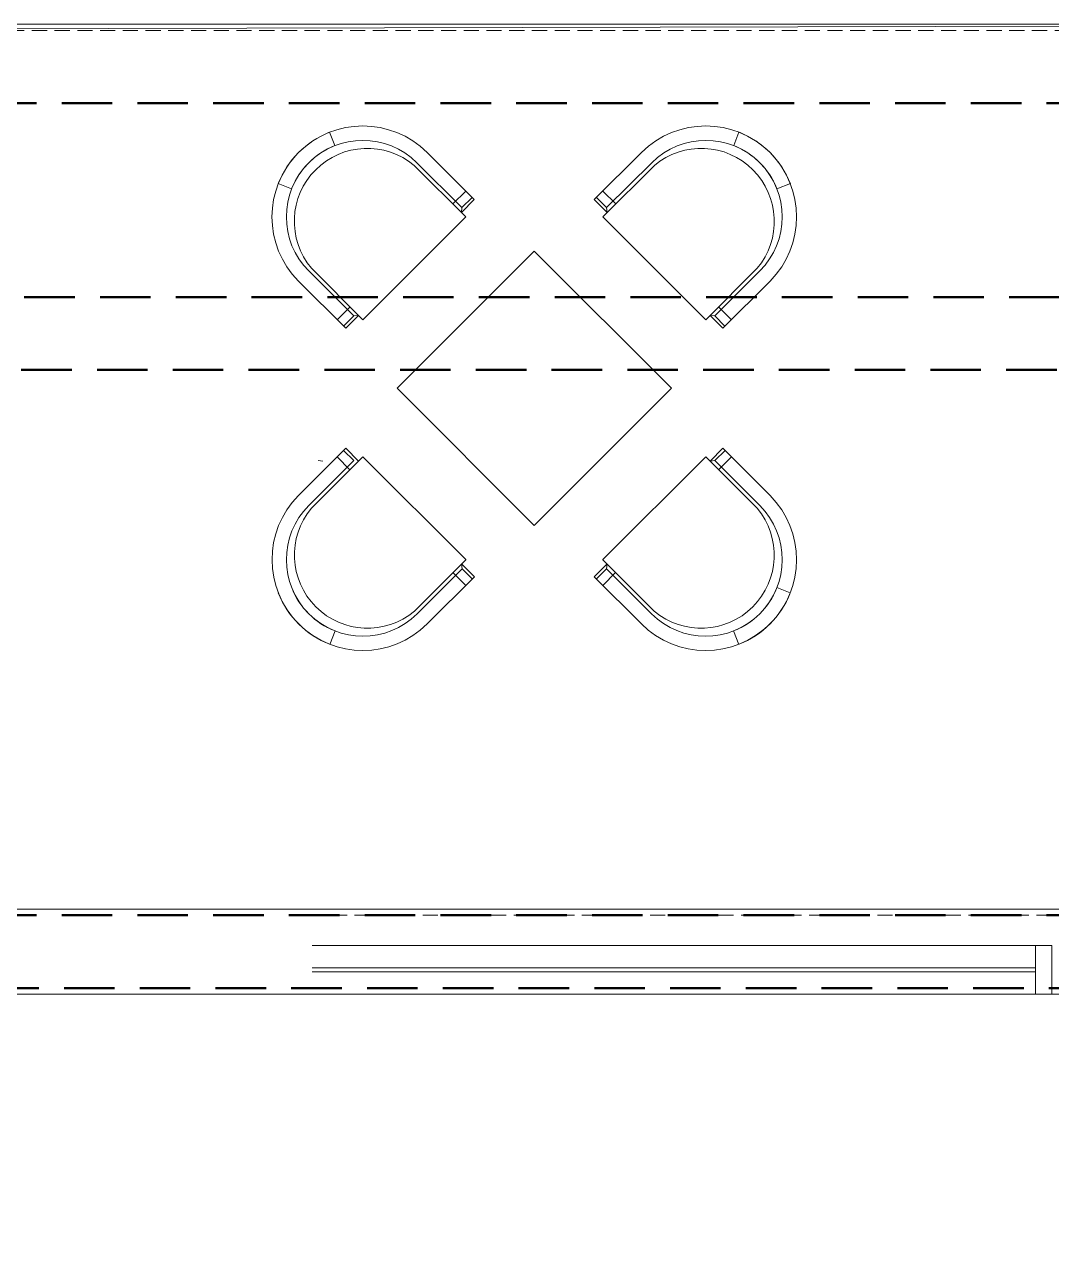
# Model space of a CAD drawing. Header units: inches. Extents: x -190799 to -189704, y -49100 to -46985.
# Drawn here: x -190244.5 to -190117.4, y -47465.1 to -47314.6 of the extents above; entities that cross this region are included whole.
import ezdxf

# ---------------------------------------------------------------- set-up
doc = ezdxf.new("R2010")
doc.units = ezdxf.units.IN
doc.header["$LTSCALE"] = 25
doc.header["$MEASUREMENT"] = 0
doc.linetypes.add('DASHED2', pattern=[0.375, 0.25, -0.125])
for name, color, linetype, lineweight in [('elevation', 6, 'Continuous', 9), ('FURNITURE', 251, 'Continuous', 0), ('hidden', 7, 'DASHED2', 5), ('PP-BEAM', 104, 'DASHED2', 50), ('PP-ROOM 4', 3, 'Continuous', 13), ('PP-ROOM 7', 3, 'Continuous', 13), ('WIN', 22, 'Continuous', 0)]:
    doc.layers.add(name, color=color, linetype=linetype, lineweight=lineweight)

msp = doc.modelspace()

# ---------------------------------------------------------------- linework, layer by layer
at = {"layer": 'elevation'}
for p, q in [((-190012.3604, -47314.6175), (-190336.3604, -47314.6175)), ((-190208.8604, -47424.1175), (-190117.3604, -47424.1175))]:
    msp.add_line(p, q, dxfattribs=at)
at = {"layer": 'FURNITURE', "ltscale": 10}
for p, q in [((-190206.7072, -47327.9743), (-190206.0563, -47329.6308)), ((-190156.0544, -47327.9743), (-190156.7054, -47329.6308)), ((-190188.809, -47336.3077), (-190194.6478, -47330.4763)), ((-190173.9526, -47336.3077), (-190168.1139, -47330.4763)), ((-190196.2358, -47332.0664), (-190189.8663, -47338.4279)), ((-190190.3335, -47337.3032), (-190195.9068, -47331.737)), ((-190166.5258, -47332.0664), (-190172.8953, -47338.4279)), ((-190172.4282, -47337.3032), (-190166.8548, -47331.737)), ((-190213.079, -47334.3335), (-190211.4096, -47334.9881)), ((-190191.4575, -47336.8388), (-190189.8694, -47335.2487)), ((-190171.3042, -47336.8388), (-190172.8923, -47335.2487)), ((-190149.6826, -47334.3335), (-190151.3521, -47334.9881)), ((-190188.809, -47336.3077), (-190190.3971, -47337.8978)), ((-190189.0744, -47336.0426), (-190190.3335, -47337.3032)), ((-190173.9526, -47336.3077), (-190172.3645, -47337.8978)), ((-190173.6872, -47336.0426), (-190172.4282, -47337.3032)), ((-190190.3335, -47337.3032), (-190190.3971, -47337.8978)), ((-190172.4282, -47337.3032), (-190172.3645, -47337.8978)), ((-190202.5915, -47351.1692), (-190189.8686, -47338.4302)), ((-190189.8686, -47338.4302), (-190189.8663, -47338.4279)), ((-190172.893, -47338.4302), (-190172.8953, -47338.4279)), ((-190160.1701, -47351.1692), (-190172.893, -47338.4302)), ((-190209.2924, -47345.1395), (-190203.719, -47350.7058)), ((-190208.9633, -47344.81), (-190202.5938, -47351.1715)), ((-190153.7983, -47344.81), (-190160.1678, -47351.1715)), ((-190153.4693, -47345.1395), (-190159.0426, -47350.7058)), ((-190210.5514, -47346.4001), (-190204.7127, -47352.2315)), ((-190152.2103, -47346.4001), (-190158.049, -47352.2315)), ((-190205.773, -47351.1725), (-190204.1849, -47349.5824)), ((-190156.9886, -47351.1725), (-190158.5767, -47349.5824)), ((-190204.9781, -47351.9664), (-190203.719, -47350.7058)), ((-190204.7127, -47352.2315), (-190203.1246, -47350.6414)), ((-190203.719, -47350.7058), (-190203.1246, -47350.6414)), ((-190202.5938, -47351.1715), (-190202.5915, -47351.1692)), ((-190160.1678, -47351.1715), (-190160.1701, -47351.1692)), ((-190158.049, -47352.2315), (-190159.6371, -47350.6414)), ((-190159.0426, -47350.7058), (-190159.6371, -47350.6414)), ((-190157.7836, -47351.9664), (-190159.0426, -47350.7058)), ((-190204.7127, -47352.2315), (-190204.7127, -47352.2315)), ((-190158.049, -47352.2315), (-190158.049, -47352.2315)), ((-190204.7221, -47367.0771), (-190210.5534, -47372.9159)), ((-190208.9633, -47374.5039), (-190202.6019, -47368.1344)), ((-190204.191, -47369.7255), (-190205.7811, -47368.1375)), ((-190204.9871, -47367.3425), (-190203.7265, -47368.6016)), ((-190204.7221, -47367.0771), (-190203.132, -47368.6652)), ((-190202.5996, -47368.1367), (-190202.6019, -47368.1344)), ((-190189.8606, -47380.8596), (-190202.5996, -47368.1367)), ((-190172.9011, -47380.8596), (-190160.1621, -47368.1367)), ((-190160.1621, -47368.1367), (-190160.1598, -47368.1344)), ((-190153.7983, -47374.5039), (-190160.1598, -47368.1344)), ((-190158.0396, -47367.0771), (-190159.6297, -47368.6652)), ((-190157.7745, -47367.3425), (-190159.0351, -47368.6016)), ((-190158.5707, -47369.7255), (-190156.9806, -47368.1375)), ((-190158.0396, -47367.0771), (-190152.2082, -47372.9159)), ((-190203.7265, -47368.6016), (-190209.2928, -47374.1749)), ((-190208.1267, -47368.6016), (-190207.5322, -47368.6652)), ((-190159.0351, -47368.6016), (-190159.6297, -47368.6652)), ((-190159.0351, -47368.6016), (-190153.4689, -47374.1749)), ((-190196.2197, -47387.2314), (-190189.8583, -47380.8619)), ((-190188.7983, -47382.9808), (-190190.3884, -47381.3927)), ((-190190.324, -47381.9871), (-190190.3884, -47381.3927)), ((-190189.8583, -47380.8619), (-190189.8606, -47380.8596)), ((-190173.9634, -47382.9808), (-190172.3733, -47381.3927)), ((-190172.9034, -47380.8619), (-190172.9011, -47380.8596)), ((-190166.5419, -47387.2314), (-190172.9034, -47380.8619)), ((-190172.4377, -47381.9871), (-190172.3733, -47381.3927)), ((-190195.8903, -47387.5605), (-190190.324, -47381.9871)), ((-190194.6296, -47388.8195), (-190188.7983, -47382.9808)), ((-190189.8573, -47384.0411), (-190191.4474, -47382.453)), ((-190189.0634, -47383.2462), (-190190.324, -47381.9871)), ((-190188.7983, -47382.9808), (-190188.7983, -47382.9808)), ((-190168.132, -47388.8195), (-190173.9634, -47382.9808)), ((-190173.9634, -47382.9808), (-190173.9634, -47382.9808)), ((-190173.6983, -47383.2462), (-190172.4377, -47381.9871)), ((-190172.9044, -47384.0411), (-190171.3143, -47382.453)), ((-190166.8714, -47387.5605), (-190172.4377, -47381.9871)), ((-190149.7062, -47384.9753), (-190151.3627, -47384.3244)), ((-190206.6962, -47391.3471), (-190206.0416, -47389.6777)), ((-190156.0654, -47391.3471), (-190156.72, -47389.6777))]:
    msp.add_line(p, q, dxfattribs=at)
msp.add_lwpolyline([(-190181.3808, -47342.6784), (-190198.3514, -47359.6489), (-190181.3808, -47376.6195), (-190164.4103, -47359.6489)], close=True, dxfattribs=at)
for centre, radius, start, end in [((-190202.5908, -47338.447), 11.2527, 45.099824, 224.972732), ((-190160.1709, -47338.447), 11.2527, 315.027268, 134.900176), ((-190202.5908, -47338.447), 11.2527, 111.458115, 158.58472), ((-190202.5922, -47338.4456), 9.471, 45.099396, 224.973161), ((-190160.1695, -47338.4456), 9.471, 315.026839, 134.900604), ((-190160.1709, -47338.447), 11.2527, 21.41528, 68.541885), ((-190202.5922, -47338.4456), 9.471, 111.453945, 158.588885), ((-190202.0341, -47339.003), 9.0408, 50.108051, 219.964506), ((-190160.7276, -47339.003), 9.0408, 320.035494, 129.891949), ((-190160.1695, -47338.4456), 9.471, 21.411115, 68.546055), ((-190202.5827, -47380.8589), 11.2527, 135.099824, 314.972732), ((-190202.5841, -47380.8603), 9.471, 135.099396, 314.973161), ((-190160.1789, -47380.8589), 11.2527, 225.027268, 44.900176), ((-190160.1775, -47380.8603), 9.471, 225.026839, 44.900604), ((-190202.0267, -47380.3022), 9.0408, 140.108051, 309.964506), ((-190160.7349, -47380.3022), 9.0408, 230.035494, 39.891949), ((-190202.5841, -47380.8603), 9.471, 201.453945, 248.588885), ((-190160.1775, -47380.8603), 9.471, 291.411115, 338.546055), ((-190202.5827, -47380.8589), 11.2527, 201.458115, 248.58472), ((-190160.1789, -47380.8589), 11.2527, 291.41528, 338.541885)]:
    msp.add_arc(centre, radius, start, end, dxfattribs=at)
at = {"layer": 'hidden', "ltscale": 0.3}
for p, q in [((-190336.3604, -47315.3675), (-190013.1104, -47315.3675)), ((-190117.3604, -47424.8675), (-190208.1104, -47424.8675))]:
    msp.add_line(p, q, dxfattribs=at)
at = {"layer": 'PP-BEAM'}
for p, q in [((-190083.6104, -47324.3675), (-190269.6104, -47324.3675)), ((-190497.6104, -47348.3675), (-189986.1104, -47348.3675)), ((-190488.6104, -47357.3675), (-189986.1104, -47357.3675)), ((-190083.6104, -47424.8675), (-190260.6104, -47424.8675)), ((-190083.322, -47433.8675), (-190260.6104, -47433.8675))]:
    msp.add_line(p, q, dxfattribs=at)
at = {"layer": 'PP-ROOM 4', "color": 3, "ltscale": 30}
msp.add_lwpolyline([(-190259.8604, -47424.1175), (-190093.3604, -47424.1175), (-190093.3604, -47347.6175), (-190012.3604, -47347.6175), (-190012.3604, -47314.6175), (-190336.3604, -47315.3675), (-190336.3604, -47371.6175), (-190259.8604, -47371.6175), (-190259.8604, -47424.1175)], dxfattribs=at)
at = {"layer": 'PP-ROOM 7', "color": 3, "ltscale": 30}
msp.add_lwpolyline([(-190259.8604, -47434.6175), (-189986.8604, -47434.6175), (-189986.8604, -47625.1175), (-190259.8604, -47625.1175), (-190259.8604, -47434.6175)], dxfattribs=at)
at = {"layer": 'WIN'}
for p, q in [((-190119.3604, -47428.6175), (-190208.8604, -47428.6175)), ((-190119.3604, -47431.3675), (-190208.8604, -47431.3675)), ((-190119.3604, -47431.8675), (-190208.8604, -47431.8675)), ((-190119.3604, -47434.6175), (-190208.8604, -47434.6175))]:
    msp.add_line(p, q, dxfattribs=at)
msp.add_lwpolyline([(-190117.3604, -47434.6175), (-190117.3604, -47428.6175), (-190119.3604, -47428.6175), (-190119.3604, -47430.6175), (-190119.3604, -47430.6175), (-190119.3604, -47432.6175), (-190119.3604, -47432.6175), (-190119.3604, -47434.6175)], close=True, dxfattribs=at)

doc.saveas('drawing.dxf')
